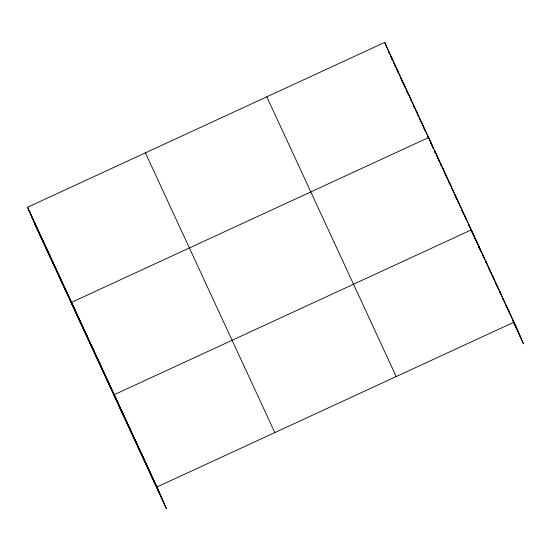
<?xml version="1.0" encoding="UTF-8"?>
<svg xmlns="http://www.w3.org/2000/svg" width="551" height="551" viewBox="0 0 551 551"><rect width="100%" height="100%" fill="white"/><g stroke="black" fill="none" stroke-linecap="round" stroke-linejoin="round"><path stroke-width="0.83" d="M27.55 207.238L156.959 486.981L166.347 508.58L36.945 228.837L27.55 207.238L384.653 42.42L515.385 325.214M156.959 486.981L514.055 322.163L523.45 343.762L513.133 321.453M388.641 51.594L394.578 64.426M394.929 65.183L401.211 78.765M401.562 79.523L407.148 91.604M407.499 92.354L413.78 105.944M414.132 106.701L426.006 132.364M426.357 133.122L433.706 149.011M434.422 150.554L439.76 162.09M440.111 162.862L446.875 177.477M447.233 178.249L450.787 185.942M451.503 187.478L453.99 192.864M454.348 193.635L461.111 208.25M461.462 209.022L467.868 222.866M468.584 224.402L474.99 238.252M482.104 253.639L475.341 239.024L477.173 243.225M482.462 254.404L484.949 259.79M485.665 261.332L502.037 296.72M502.746 298.256L518.05 331.337M393.827 63.179L395.57 66.953M396.272 68.469L397.319 70.728M397.67 71.485L398.366 72.994M400.46 77.526L402.209 81.3M402.905 82.808L403.952 85.074M404.303 85.825L404.999 87.34M406.748 91.115L407.795 93.374M410.936 100.172L411.638 101.68M413.381 105.455L414.428 107.721M417.224 113.761L418.271 116.02M420.014 119.794L421.067 122.06M423.857 128.101L424.904 130.367M427.7 136.407L428.747 138.666M430.489 142.44L432.59 146.972M434.333 150.747L435.38 153.013L434.47 150.912M437.163 156.856L439.65 162.242M440.366 163.778L441.434 166.092M444.278 172.243L447.481 179.165M448.19 180.707L449.616 183.779M451.393 187.629L452.461 189.937M454.244 193.787L456.731 199.166M457.447 200.709L458.515 203.016M461.359 209.166L463.852 214.553M465.271 217.631L466.697 220.71M468.474 224.553L469.542 226.86M471.325 230.711L473.812 236.097M474.528 237.633L475.596 239.94M478.44 246.097L480.933 251.483M482.352 254.555L483.778 257.634M485.555 261.484L486.623 263.791M488.406 267.634L490.9 273.02M495.521 283.021L498.014 288.407M499.44 291.486L500.859 294.558M502.643 298.408L503.71 300.715M505.487 304.558L507.981 309.944M508.69 311.487L509.758 313.795M512.602 319.945L520.791 337.639M266.808 96.811L396.217 376.553M145.395 152.847L274.797 432.59M28.879 210.296L158.282 490.039M31.538 216.412L160.947 496.155M34.279 222.721L163.688 502.464M506.941 306.776L508.27 309.834M499.826 291.389L501.155 294.448M492.704 276.003L494.033 279.061M485.589 260.616L486.919 263.674M478.475 245.229L479.797 248.287M474.459 236.978L471.353 229.85L114.25 394.668L123.644 416.267M478.971 247.365L479.859 249.403M464.238 214.463L465.567 217.514M457.116 199.076L458.446 202.127M450.002 183.69L451.331 186.741M442.887 168.303L444.216 171.361M435.765 152.916L437.095 155.974M432.638 146.704L428.65 137.53L71.547 302.354L80.942 323.954M432.941 147.406L433.554 148.804M422.362 123.941L423.691 126.999M416.081 110.358L417.41 113.41M409.792 96.769L411.122 99.821M403.511 83.18L404.833 86.238M397.223 69.591L398.552 72.649M390.935 56.009L392.264 59.06M384.653 42.42L389.557 53.695M390.466 55.796L392.271 59.935M149.838 471.594L151.167 474.652M142.723 456.207L144.052 459.265M135.601 440.828L136.93 443.879M128.486 425.441L129.816 428.492M121.372 410.054L122.701 413.105M107.135 379.281L108.464 382.339M100.02 363.894L101.343 366.952M92.899 348.507L94.228 351.566M85.784 333.121L87.113 336.179M78.662 317.741L79.991 320.792M65.266 288.765L66.588 291.816M58.978 275.176L60.307 278.234M52.689 261.587L54.019 264.645M46.408 248.005L47.737 251.056M40.12 234.416L41.449 237.467M33.838 220.827L35.161 223.878"/></g></svg>
